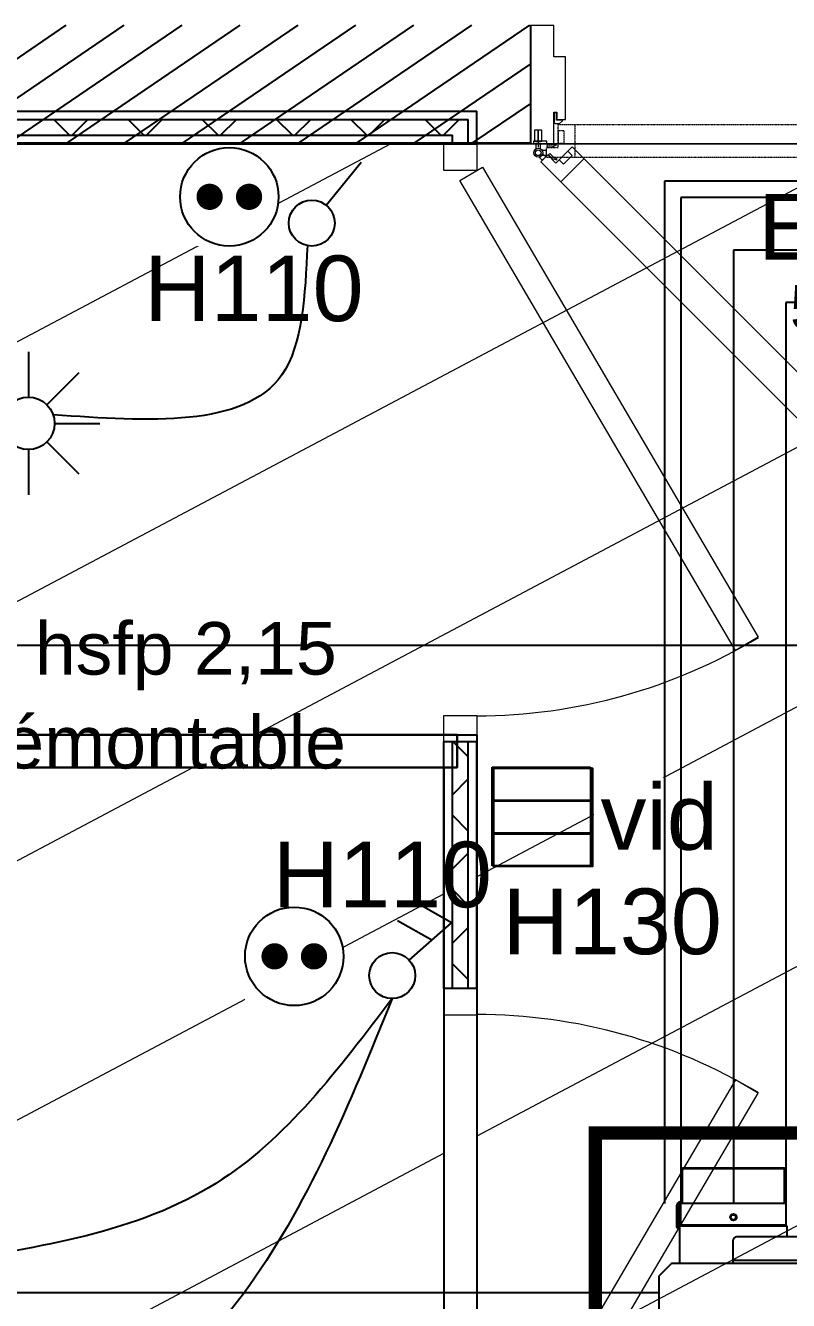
# Model space of a CAD drawing. Header units: millimetres. Extents: x 522027 to 600964, y -380282 to -298602.
# Drawn here: x 584769 to 585931, y -345992 to -344050 of the extents above; entities that cross this region are included whole.
import ezdxf

# ---------------------------------------------------------------- set-up
doc = ezdxf.new("R2010")
doc.units = ezdxf.units.MM
doc.set_wipeout_variables(frame=1)
doc.linetypes.add('Style de ligne -16', pattern=[0.192476, 0.123031, -0.069444])
for name, color, linetype in [('3-BAT C-Niveau -2', 7, 'Continuous'), ('prlm-CHAUFF', 4, 'Continuous'), ('prlm-ELEC-CFA', 1, 'Continuous'), ('prlm-MOD', 64, 'Continuous')]:
    doc.layers.add(name, color=color, linetype=linetype)
doc.layers.add('faux plafond', color=9, linetype='Continuous', lineweight=15)
doc.layers.add('prlm-ELEC-CFO', color=1, linetype='Continuous', lineweight=25)
doc.styles.add('Arial', font='arial.ttf')
doc.styles.add('Helvetica', font='arial.ttf')

# ---------------------------------------------------------------- blocks, each defined once
blk = doc.blocks.new('xi.PCHD')
at = {"color": 0, "lineweight": 5}
blk.add_wipeout([(-7.5, -7.5), (7.5, -7.5), (7.5, 7.5), (-7.5, 7.5)], dxfattribs=at).dxf.layer = 'prlm-ELEC-CFO'
at = {"layer": 'prlm-ELEC-CFO', "color": 0, "linetype": 'ByBlock', "lineweight": 5, "const_width": 2}
for points in [[(-4, 0, 1), (-2, 0, 1)], [(2, 0, 1), (4, 0, 1)]]:
    blk.add_lwpolyline(points, format="xyb", close=True, dxfattribs=at)
at = {"layer": 'prlm-ELEC-CFO', "color": 0, "linetype": 'ByBlock', "lineweight": -2}
blk.add_circle((0, 0), 7.5, dxfattribs=at)
blk = doc.blocks.new('xi.SA')
at = {"layer": 'prlm-ELEC-CFO', "color": 0}
blk.add_lwpolyline([(0.2, -1.28), (5.5, 5.28)], dxfattribs=at)
blk.add_circle((-2, -4), 3.5, dxfattribs=at)
blk = doc.blocks.new('xi.DA')
at = {"layer": 'prlm-ELEC-CFO', "color": 0}
for points in [[(0.61, -1.67), (7.04, 4.05), (1.81, 7.01)], [(4.05, 1.39), (-1.17, 4.34)]]:
    blk.add_lwpolyline(points, dxfattribs=at)
blk.add_circle((-2, -4), 3.5, dxfattribs=at)
blk = doc.blocks.new('xi.VID')
at = {"layer": 'prlm-ELEC-CFA', "color": 0, "linetype": 'ByBlock', "lineweight": -2, "flags": 128}
blk.add_lwpolyline([(-7.5, 7.5), (7.5, 7.5), (7.5, -7.5), (-7.5, -7.5)], close=True, dxfattribs=at)
at = {"layer": 'prlm-ELEC-CFA', "color": 0}
for points in [[(-7.5, 2.5), (7.5, 2.5)], [(-7.5, -2.5), (7.5, -2.5)]]:
    blk.add_lwpolyline(points, dxfattribs=at)
blk = doc.blocks.new('xi.SPOT')
at = {"color": 0, "lineweight": 5}
blk.add_wipeout([(-4, 0), (-2.83, -2.83), (0, -4), (2.83, -2.83), (4, 0), (2.83, 2.83), (0, 4), (-2.83, 2.83)], dxfattribs=at).dxf.layer = 'prlm-ELEC-CFO'
at = {"layer": 'prlm-ELEC-CFO', "color": 0, "linetype": 'ByBlock', "lineweight": -2, "flags": 128}
for points in [[(0, 10.88), (0, 4)], [(-7.69, 7.69), (-2.83, 2.83)], [(7.69, 7.69), (2.83, 2.83)], [(-10.88, 0), (-4, 0)], [(4, 0), (10.88, 0)], [(-2.83, -2.83), (-7.69, -7.69)], [(2.83, -2.83), (7.69, -7.69)], [(0, -4), (0, -10.88)]]:
    blk.add_lwpolyline(points, dxfattribs=at)
at = {"layer": 'prlm-ELEC-CFO', "color": 0, "linetype": 'ByBlock', "lineweight": -2}
blk.add_circle((0, 0), 4, dxfattribs=at)

msp = doc.modelspace()

# ---------------------------------------------------------------- hatches: boundary and pattern name
h = msp.add_hatch()
h.set_pattern_fill('02_ISOLANT', color=256, scale=10, style=0, pattern_type=2)
h.set_pattern_definition([(44.999993, (505019.33, 142779.7), (-56.568536, 56.568549), []), (134.999993, (505019.33, 142779.7), (56.568549, 56.568536), [])])
h.paths.add_polyline_path([(583735.7, -344192.9), (583735.7, -344216.9), (585418.9, -344216.9), (585442.9, -344192.9)])
h = msp.add_hatch()
h.set_pattern_fill('02_ISOLANT', color=256, scale=10, angle=90, style=0, pattern_type=2)
h.set_pattern_definition([(134.999993, (505019.33, 142779.7), (-56.568549, -56.568536), []), (224.999993, (505019.33, 142779.7), (-56.568536, 56.568549), [])])
h.paths.add_polyline_path([(585418.9, -344230.6), (585442.9, -344230.6), (585442.9, -344192.9), (585418.9, -344216.9)])
h = msp.add_hatch()
h.set_pattern_fill('02_ISOLANT', color=256, scale=10, angle=90, style=0, pattern_type=2)
h.set_pattern_definition([(134.999993, (505019.33, 142779.7), (-56.568549, -56.568536), []), (224.999993, (505019.33, 142779.7), (-56.568536, 56.568549), [])])
h.paths.add_polyline_path([(585418.9, -345516.7), (585442.9, -345516.7), (585442.9, -345140.6), (585418.9, -345140.6)])
at = {"layer": '3-BAT C-Niveau -2'}
h = msp.add_hatch(dxfattribs=at)
h.set_pattern_fill('MURS MACONNERIE-2', color=256, scale=10, angle=-10.7236, style=0, pattern_type=2)
h.set_pattern_definition([(34.276399, (505201.977, 142745.115), (-23.42441, 44.173488), [])])
h.paths.add_polyline_path([(585537.4, -344229.1), (585537.4, -344049.1), (576519.9, -344049.2), (576519.9, -344229.2)])
at = {"layer": 'faux plafond'}
h = msp.add_hatch(dxfattribs=at)
h.set_pattern_fill('BA 13', color=256, scale=10, angle=-10.7236, style=0, pattern_type=2)
h.set_pattern_definition([(207.93621, (505019.33, 142779.7), (-142.2261, 319.79952), [])])
h.paths.add_polyline_path([(585456.2, -345130.6), (584126, -345130.5), (584125.4, -344230.6), (587117.2, -344229.1), (587117.2, -345045.6), (587445.8, -345045.6), (587445.7, -345719.2), (586768.4, -345719.2), (586768.2, -347550.5), (585456.2, -347550.5)])
h = msp.add_hatch(dxfattribs=at)
h.set_pattern_fill('BA 13', color=256, scale=10, angle=-10.7236, style=0, pattern_type=2)
h.set_pattern_definition([(207.93621, (505019.33, 142779.7), (-142.2261, 319.79952), [])])
h.paths.add_polyline_path([(585106.2, -346879.7), (585106.2, -347529.9), (583620.8, -347529.9), (583620.8, -350842.7), (582999, -350842.7), (582996.7, -346929.9), (583896.7, -346929.9), (583899, -345179.9), (585405.9, -345179.9), (585405.9, -346879.9)])

# ---------------------------------------------------------------- linework, layer by layer
at = {"color": 7, "linetype": 'Continuous', "lineweight": 13}
for p, q in [((585537.4, -344049.6), (585537.4, -344229.6)), ((585573, -344049.6), (585537.4, -344049.6)), ((585573, -344097.6), (585573, -344049.6)), ((585591, -344097.6), (585573, -344097.6)), ((585591, -344192.6), (585591, -344097.6)), ((585573, -344229.6), (585573, -344181.6)), ((585573, -344181.6), (585578, -344181.6)), ((585578, -344181.6), (585578, -344192.6)), ((585578, -344192.6), (585591, -344192.6)), ((585537.4, -344229.6), (585573, -344229.6)), ((585576.4, -344259.3), (585601.1, -344234.5)), ((585601.1, -344234.5), (586252.1, -344885.6)), ((585553.2, -344257.3), (585563.8, -344246.7)), ((585563.8, -344246.7), (585576.4, -344259.3)), ((586229.4, -344933.5), (585553.2, -344257.3)), ((585455.9, -345516.7), (585405.9, -345516.7)), ((585405.9, -345516.7), (585405.9, -345556.7)), ((585455.9, -345556.7), (585455.9, -345516.7)), ((585405.9, -345556.7), (585455.9, -345556.7)), ((585849.9, -345655.6), (585430, -346371.5)), ((585884.4, -345675.8), (585849.9, -345655.6)), ((585464.5, -346391.8), (585884.4, -345675.8))]:
    msp.add_line(p, q, dxfattribs=at)
for p, q in [((583735.7, -344179.9), (585455.9, -344179.9)), ((583735.7, -344179.9), (585455.9, -344179.9)), ((583735.7, -344192.9), (585442.9, -344192.9)), ((583735.7, -344192.9), (585442.9, -344192.9)), ((585442.9, -344230.6), (585442.9, -344192.9)), ((585442.9, -344230.6), (585442.9, -344192.9)), ((585455.9, -344230.6), (585455.9, -344179.9)), ((583735.7, -344216.9), (585418.9, -344216.9)), ((583735.7, -344216.9), (585418.9, -344216.9)), ((585418.9, -344230.6), (585418.9, -344216.9)), ((585418.9, -344230.6), (585418.9, -344216.9)), ((583735.7, -344229.9), (585405.9, -344229.9)), ((585405.9, -344230.6), (585405.9, -344229.9)), ((585405.9, -344230.6), (585405.9, -344229.9)), ((585455.9, -344230.6), (585405.9, -344230.6)), ((585405.9, -345516.7), (585405.9, -345140.6)), ((585455.9, -345140.6), (585405.9, -345140.6)), ((585405.9, -345516.7), (585405.9, -345140.6)), ((585418.9, -345516.7), (585418.9, -345140.6)), ((585418.9, -345516.7), (585418.9, -345140.6)), ((585442.9, -345516.7), (585442.9, -345140.6)), ((585442.9, -345516.7), (585442.9, -345140.6)), ((585455.9, -345516.7), (585455.9, -345140.6)), ((585455.9, -345516.7), (585405.9, -345516.7))]:
    msp.add_line(p, q)
at = {"color": 7, "linetype": 'Continuous', "lineweight": 18}
for p, q in [((585573.8, -344182.6), (585573.8, -344197.6)), ((585577, -344182.6), (585573.8, -344182.6)), ((585577, -344193.6), (585577, -344182.6)), ((585586.2, -344193.6), (585577, -344193.6)), ((585582, -344199), (585586.2, -344194.7)), ((585586.2, -344194.7), (585586.2, -344193.6)), ((585573.8, -344197.6), (585575.2, -344199)), ((585575.2, -344199), (585582, -344199)), ((585566.9, -344244.4), (585564.9, -344246.4)), ((585564.9, -344246.4), (585570.6, -344252.1)), ((585573, -344250.5), (585566.9, -344244.4)), ((585570.6, -344252.1), (585577.8, -344254.5)), ((585578.4, -344253.4), (585573, -344250.5)), ((585577.8, -344254.5), (585578.4, -344253.4)), ((585594.4, -344241.3), (585581.2, -344254.5)), ((585581.2, -344254.5), (585587.9, -344261.1)), ((585619.1, -344252.5), (585583.7, -344287.9)), ((585587.9, -344261.1), (585601, -344247.9)), ((585601, -344247.9), (585594.4, -344241.3))]:
    msp.add_line(p, q, dxfattribs=at)
at = {"color": 7, "linetype": 'Continuous', "lineweight": 5}
for p, q in [((585549.4, -344209.1), (585543.7, -344209.1)), ((585543.7, -344209.1), (585543.7, -344226)), ((585549.4, -344226), (585549.4, -344209.1)), ((585555.1, -344209.1), (585549.4, -344209.1)), ((585549.4, -344209.1), (585549.4, -344226)), ((585555.1, -344226), (585555.1, -344209.1)), ((585562.5, -344226), (585542.3, -344226)), ((585542.3, -344226), (585542.3, -344229.6)), ((585542.3, -344229.6), (585562.5, -344229.6)), ((585543.7, -344226), (585549.4, -344226)), ((585549.4, -344226), (585555.1, -344226)), ((585549.4, -344226), (585549.4, -344234.8)), ((585562.5, -344229.6), (585562.5, -344226))]:
    msp.add_line(p, q, dxfattribs=at)
at = {"color": 8, "linetype": 'Style de ligne -16', "lineweight": 18, "true_color": 0x808080}
for p, q in [((585579.7, -344235.6), (585579.7, -344200.6)), ((585579.7, -344200.6), (586500.3, -344200.6)), ((585589.1, -344210.1), (585579.7, -344210.1)), ((585579.7, -344210.1), (585579.7, -344228.7)), ((585589.1, -344228.7), (585589.1, -344210.1)), ((585605.1, -344200.6), (585605.1, -344250.6)), ((585561.9, -344250.6), (585561.9, -344235.6)), ((585561.9, -344235.6), (585579.7, -344235.6)), ((585571.1, -344231.8), (585562.5, -344231.8)), ((585562.5, -344231.8), (585562.5, -344234.6)), ((585562.5, -344234.6), (585570.5, -344234.6)), ((585570.5, -344234.6), (585577.3, -344231.2)), ((585576.9, -344230), (585571.1, -344231.8)), ((585577.3, -344231.2), (585576.9, -344230)), ((585579.7, -344228.7), (585589.1, -344228.7)), ((586518.1, -344250.6), (585561.9, -344250.6))]:
    msp.add_line(p, q, dxfattribs=at)
at = {"ltscale": 50.8, "flags": 128}
msp.add_lwpolyline([(585456.2, -345130.6), (584126, -345130.5), (584125.4, -344230.6), (587117.2, -344229.1), (587117.2, -345045.6), (587445.8, -345045.6), (587445.7, -345719.2), (586768.4, -345719.2), (586768.2, -347550.5), (585456.2, -347550.5)], close=True, dxfattribs=at)
at = {"color": 7, "linetype": 'Continuous', "lineweight": 13, "flags": 128}
for points in [[(585455.9, -344230.6), (585455.9, -344270.6), (585405.9, -344270.6), (585405.9, -344230.6)], [(585464.5, -344265.5), (585884.4, -344981.5), (585849.9, -345001.7), (585430, -344285.8)], [(585455.9, -345100.6), (585455.9, -345140.6), (585405.9, -345140.6), (585405.9, -345100.6)]]:
    msp.add_lwpolyline(points, close=True, dxfattribs=at)
at = {"color": 7, "linetype": 'Continuous', "lineweight": 5, "flags": 128}
for points in [[(585545.7, -344229.6), (585545.7, -344237.7, -0.143165), (585549.4, -344236.6, -0.143165), (585553.1, -344237.7), (585553.1, -344229.6)], [(585560.8, -344249.7), (585556.1, -344244.9, -0.143165), (585554.2, -344248.3, -0.143165), (585550.9, -344250.2), (585555.6, -344254.9)], [(585561.9, -344239.8), (585555.2, -344239.8, -0.143165), (585556.3, -344243.5, -0.143165), (585555.2, -344247.2), (585561.9, -344247.2)]]:
    msp.add_lwpolyline(points, format="xyb", close=True, dxfattribs=at)
at = {"color": 1, "lineweight": 30, "flags": 128}
msp.add_lwpolyline([(584125.7, -345130), (585425.9, -345130), (585425.9, -345179.9), (584125.7, -345179.9)], close=True, dxfattribs=at)
at = {"color": 7, "linetype": 'Continuous', "lineweight": 5}
for radius in [6.89, 4.29]:
    msp.add_circle((585549.4, -344243.5), radius, dxfattribs=at)
for centre, start, end in [((585455.9, -344270.6), 270, 301.0831), ((585455.9, -346386.7), 58.9169, 90)]:
    msp.add_arc(centre, 830.5, start, end, dxfattribs=at)
at = {"layer": '3-BAT C-Niveau -2'}
for p, q in [((585537.4, -344049.1), (585537.4, -344229.1)), ((585537.4, -344229.1), (576519.9, -344229.2)), ((585537.4, -344229.1), (583249.7, -344229.2))]:
    msp.add_line(p, q, dxfattribs=at)
at = {"layer": '3-BAT C-Niveau -2', "ltscale": 50.8, "flags": 128}
msp.add_lwpolyline([(585405.9, -345179.9), (585405.9, -346879.9), (585106.2, -346879.7)], dxfattribs=at)
at = {"layer": 'prlm-CHAUFF'}
for p, q in [((587314.1, -344286.8), (585741.6, -344286.8)), ((587314.1, -344311.8), (585766.6, -344311.8)), ((587314.1, -344391.8), (585846.6, -344391.8)), ((585846.6, -344391.8), (585846.6, -345844)), ((587314.1, -344471.8), (585926.6, -344471.8)), ((585926.6, -344471.8), (585926.6, -345844)), ((585733.1, -345980), (584647, -345980))]:
    msp.add_line(p, q, dxfattribs=at)
at = {"layer": 'prlm-CHAUFF', "ltscale": 50}
for p, q in [((586685.1, -344994), (584065.2, -344994)), ((585923.6, -345790), (585769.6, -345790)), ((585768.6, -345791), (585924.6, -345791)), ((585768.6, -345791), (585768.6, -345844)), ((585924.6, -345844), (585924.6, -345791)), ((585762, -345844), (585766.1, -345844)), ((585762, -345844), (585762, -345881)), ((585762.6, -345844), (585762.6, -345878.5)), ((585762.8, -345844), (585762.8, -345878.5)), ((585927.1, -345844), (585766.1, -345844)), ((585766.1, -345844), (585766.1, -345877)), ((585767.1, -345841.5), (585768.6, -345841.5)), ((585927.1, -345877), (585927.1, -345844)), ((585760.1, -345849.1), (585760.1, -345879)), ((585762.6, -345857), (585762.8, -345857)), ((585762.8, -345860.5), (585762.6, -345860.5)), ((585762.6, -345864.3), (585762.8, -345864.3)), ((585762.8, -345867.8), (585762.6, -345867.8)), ((585764.6, -345881), (585762.1, -345881)), ((585762.6, -345868.3), (585762.8, -345868.3)), ((585762.8, -345869.3), (585762.6, -345869.3)), ((585762.8, -345878.5), (585762.6, -345878.5)), ((585764.6, -345878.5), (585762.8, -345878.5)), ((585766.1, -345877), (585764.6, -345878.5)), ((585928.6, -345878.5), (585764.6, -345878.5)), ((585764.6, -345878.5), (585764.6, -345935)), ((585927.1, -345877), (585766.1, -345877)), ((585928.6, -345878.5), (585927.1, -345877)), ((585928.6, -345895), (585928.6, -345878.5)), ((585845.6, -345901), (585845.6, -345931)), ((586414.6, -345895), (585851.6, -345895)), ((585753.1, -345935), (585733.1, -345955)), ((585753.1, -345935), (586513.1, -345935)), ((586420.6, -345931), (585845.6, -345931)), ((585845.6, -345931), (585845.6, -345935)), ((585733.1, -345955), (585733.1, -346785))]:
    msp.add_line(p, q, dxfattribs=at)
for radius in [5, 4.8, 3.8]:
    msp.add_circle((585846.6, -345865), radius, dxfattribs=at)
for centre, radius, start, end in [((585769.6, -345791), 1, 90, 180), ((585923.6, -345791), 1, 0, 90), ((585767.8, -345848.8), 7.76, 138.5248, 181.7675), ((585767.1, -345848.5), 7, 90, 136.2731), ((585762.1, -345879), 2, 180, 268.3239), ((585762.1, -345879), 2, 268.3239, 270), ((585851.6, -345901), 6, 90, 180)]:
    msp.add_arc(centre, radius, start, end, dxfattribs=at)
for centre, major_axis, ratio, start_param, end_param in [((585767.1, -345851.6), (-4.5, 0), 0.974723, 5.983927, 6.283185), ((585767.1, -345855.2), (-4.5, 0), 0.974723, 5.983927, 6.283185), ((585775.1, -345855.2), (-12.5, 0), 0.146694, 0, 0.179125)]:
    msp.add_ellipse(centre, major_axis=major_axis, ratio=ratio, start_param=start_param, end_param=end_param, dxfattribs=at)
msp.add_open_spline([(585762.7, -345847.3), (585762.7, -345847.4), (585762.7, -345847.6), (585762.6, -345848), (585762.6, -345848.3), (585762.6, -345848.6)], degree=3, knots=[0.8185803, 0.8185803, 0.8185803, 0.8185803, 0.875, 0.875, 1, 1, 1, 1], dxfattribs=at)
at = {"layer": 'prlm-ELEC-CFA'}
for p, q in [((585479.2, -345179.5), (585629.2, -345179.5)), ((585479.2, -345329.5), (585479.2, -345179.5)), ((585629.2, -345329.5), (585479.2, -345329.5))]:
    msp.add_line(p, q, dxfattribs=at)
at = {"layer": 'prlm-MOD', "color": 9, "ltscale": 50}
msp.add_line((585633.6, -345735.2), (586615.2, -345735.2), dxfattribs=at)
at = {"layer": 'prlm-MOD', "ltscale": 50}
msp.add_line((585633.6, -346869.1), (585633.6, -345735.2), dxfattribs=at)
at = {"layer": 'prlm-MOD', "color": 7, "ltscale": 50, "const_width": 20}
msp.add_lwpolyline([(585636.3, -345736.6), (586618, -345736.6), (586618, -346870.5), (585636.3, -346870.5)], close=True, dxfattribs=at)

# ---------------------------------------------------------------- block references
at = {"layer": 'prlm-ELEC-CFO', "xscale": 10, "yscale": 10, "zscale": 10}
msp.add_blockref('xi.DA', (585347, -345456.9), dxfattribs=at)

# ---------------------------------------------------------------- texts
at = {"color": 7, "lineweight": 25, "style": 'Helvetica'}
msp.add_text('hsfp 2,15', height=80, rotation=360, dxfattribs=at).set_placement((584782.8, -345038.4))
at = {"insert": (586090.2, -344306.1), "char_height": 100, "attachment_point": 2, "rotation": 360, "line_spacing_factor": 0.834288, "style": 'Arial'}
msp.add_mtext('Entrée\\P{\\H0.6752x;5,08m2}\\P', dxfattribs=at)
at = {"color": 1, "insert": (584762.8, -345101.4), "char_height": 80, "attachment_point": 2, "rotation": 360, "line_spacing_factor": 0.834288, "style": 'Arial'}
msp.add_mtext('Cloison démontable', dxfattribs=at)
at = {"layer": 'prlm-ELEC-CFA', "style": 'Arial'}
msp.add_text('H130', height=100, dxfattribs=at).set_placement((585495.1, -345464.3))
at = {"layer": 'prlm-ELEC-CFO', "style": 'Arial'}
msp.add_text('H110', height=100, dxfattribs=at).set_placement((584949.5, -344500))

# ---------------------------------------------------------------- next in the draw order: block references
at = {"layer": 'prlm-ELEC-CFO', "xscale": 10, "yscale": 10, "zscale": 10}
msp.add_blockref('xi.PCHD', (585079, -344310.6), dxfattribs=at)
at = {"layer": 'prlm-ELEC-CFO', "xscale": 10, "yscale": 10, "zscale": 10, "rotation": 180}
msp.add_blockref('xi.PCHD', (585177.9, -345467.6), dxfattribs=at)

# ---------------------------------------------------------------- next in the draw order: texts
at = {"layer": 'prlm-ELEC-CFA', "insert": (585733.6, -345255.9), "char_height": 100, "attachment_point": 5, "line_spacing_factor": 0.8, "style": 'Arial', "bg_fill": 3, "box_fill_scale": 1.1, "bg_fill_color": 256, "bg_fill_transparency": 0}
msp.add_mtext('vid', dxfattribs=at)

# ---------------------------------------------------------------- next in the draw order: linework, layer by layer
at = {"layer": 'prlm-CHAUFF'}
for p, q in [((585741.6, -344286.8), (585741.6, -345844)), ((585766.6, -344311.8), (585766.6, -345844))]:
    msp.add_line(p, q, dxfattribs=at)
at = {"layer": 'prlm-ELEC-CFA'}
for p, q in [((585629.2, -345179.5), (585629.2, -345329.5)), ((585479.2, -345229.5), (585629.2, -345229.5)), ((585479.2, -345279.5), (585629.2, -345279.5))]:
    msp.add_line(p, q, dxfattribs=at)
at = {"layer": 'prlm-ELEC-CFO'}
for points in [[(585197.8, -344384.9), (585158.7, -344581.9), (584810.7, -344642.7)], [(585327, -345531.9), (585100.5, -345981.5), (583622, -346543), (583156.7, -346519)], [(585327, -345531.9), (585058.4, -345813.5), (584640.6, -345934.3)]]:
    msp.add_spline(points, degree=3, dxfattribs=at)

# ---------------------------------------------------------------- next in the draw order: block references
at = {"layer": 'prlm-ELEC-CFA', "xscale": 10, "yscale": 10, "zscale": 10}
msp.add_blockref('xi.VID', (585557, -345255.9), dxfattribs=at)
at = {"layer": 'prlm-ELEC-CFO', "xscale": 10, "yscale": 10, "zscale": 10}
msp.add_blockref('xi.SA', (585224.6, -344310.6), dxfattribs=at)

# ---------------------------------------------------------------- next in the draw order: texts
at = {"layer": 'prlm-ELEC-CFO', "style": 'Arial'}
msp.add_text('H110', height=100, dxfattribs=at).set_placement((585145.1, -345392.9))

# ---------------------------------------------------------------- next in the draw order: block references
at = {"layer": 'prlm-ELEC-CFO', "xscale": 10, "yscale": 10, "zscale": 10}
msp.add_blockref('xi.SPOT', (584772.9, -344655.7), dxfattribs=at)

doc.saveas('drawing.dxf')
